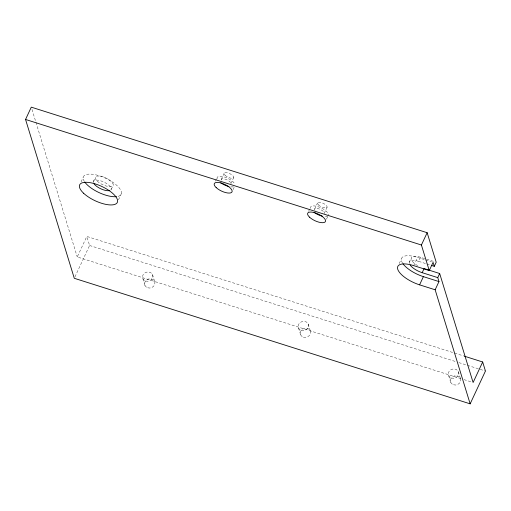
<?xml version="1.0" encoding="UTF-8"?>
<svg xmlns="http://www.w3.org/2000/svg" width="511" height="511" viewBox="0 0 511 511"><rect width="100%" height="100%" fill="white"/><g stroke="black" fill="none" stroke-linecap="round" stroke-linejoin="round"><path stroke-width="0.38" stroke-dasharray="2.56 1.92" d="M81.064 181.922L83.293 177.132M93.366 181.52L95.276 177.419M460.954 378.645L77.25 256.944L86.813 236.433L453.8 352.833M111.27 189.306L113.18 185.206M74.957 276.86L89.591 245.478L86.813 236.433M118.469 199.846L121.343 193.695M215.489 181.118L217.079 177.7M221.225 179.502L224.093 173.35M230.844 183.692L233.712 177.541M233.073 189.594L234.345 186.86M308.574 211.426L309.851 208.692M314.629 209.127L317.497 202.976M327.117 207.166L324.249 213.317A5.257 1.993 25 0 0 318.692 208.795A5.257 1.993 25 0 0 315.012 210.385M326.478 219.219L327.755 216.485M399.206 263.542L401.435 258.758M409.266 262.162L411.183 258.061M413.686 265.624L417.506 257.423L424.922 259.773M409.337 263.504A12.226 4.637 25 0 1 418.72 261.383L420.636 257.282L434.72 261.747M425.663 260.01L431.591 261.894M418.72 261.383L426.136 263.733M426.877 263.97L430.581 265.145M454.56 353.075L463.681 355.969M89.591 245.478L455.818 361.635M458.859 362.599L485.45 371.037M463.994 379.609L472.356 382.26M458.316 371.561L460.398 378.344M448.645 375.649L450.728 382.432M308.197 323.948L310.279 330.726M298.526 328.036L300.609 334.82M152.521 274.567L154.603 281.35M142.85 278.661L144.932 285.445M31.989 109.437L77.25 256.944M417.634 265.675A12.226 4.637 25 0 1 411.227 257.914A12.226 4.637 25 0 1 420.636 257.282M402.496 263.031A20.785 7.889 25 0 1 417.506 257.423M84.353 181.411A20.785 7.889 25 0 1 104.979 177.956A20.785 7.889 25 0 1 117.773 196.448M93.424 182.593A9.779 3.711 25 0 1 103.279 181.775A9.779 3.711 25 0 1 110.715 190.118M221.25 180.083A5.257 1.993 25 0 1 225.287 179.169A5.257 1.993 25 0 1 230.812 183.117M233.303 186.79A9.779 3.711 25 0 1 230.378 186.809M217.137 178.773A9.779 3.711 25 0 1 224.648 177.074A9.779 3.711 25 0 1 234.926 184.42M327.838 215.929A9.779 3.711 25 0 1 323.782 216.434M310.541 208.399A9.779 3.711 25 0 1 319.222 207.108A9.779 3.711 25 0 1 328.388 215.118M97.218 181.13A9.779 3.711 25 0 0 112.631 186.017A9.779 3.711 25 0 0 102.845 176.793A9.779 3.711 25 0 0 97.218 181.13M147.711 287.808A5.257 4.605 -17.1 0 0 154.935 282.506A5.257 4.605 -17.1 0 0 146.657 279.881A5.257 4.605 -17.1 0 0 147.711 287.808M145.635 281.024A5.257 4.605 -17.1 0 0 152.859 275.723A5.257 4.605 -17.1 0 0 144.575 273.098A5.257 4.605 -17.1 0 0 145.635 281.024M303.387 337.183A5.257 4.605 -17.1 0 0 310.611 331.882A5.257 4.605 -17.1 0 0 302.333 329.256A5.257 4.605 -17.1 0 0 303.387 337.183M301.305 330.4A5.257 4.605 -17.1 0 0 308.535 325.098A5.257 4.605 -17.1 0 0 300.251 322.473A5.257 4.605 -17.1 0 0 301.305 330.4M453.506 384.796A5.257 4.605 -17.1 0 0 460.73 379.494A5.257 4.605 -17.1 0 0 452.446 376.869A5.257 4.605 -17.1 0 0 453.506 384.796M451.424 378.012A5.257 4.605 -17.1 0 0 458.648 372.711A5.257 4.605 -17.1 0 0 450.363 370.085A5.257 4.605 -17.1 0 0 451.424 378.012M225.134 175.35A5.257 1.993 25 0 0 233.418 177.975A5.257 1.993 25 0 0 228.155 173.012A5.257 1.993 25 0 0 225.134 175.35M318.538 204.975A5.257 1.993 25 0 0 326.823 207.6A5.257 1.993 25 0 0 321.56 202.643A5.257 1.993 25 0 0 318.538 204.975"/><path stroke-width="0.77" d="M464.442 356.205L482.678 361.992L485.45 371.037L470.152 403.843L74.287 278.291L25.55 119.459L31.286 107.157L427.151 232.709L436.202 262.22L434.293 266.32L431.322 265.375M470.152 403.843L435.148 289.782L419.582 284.844A20.785 7.889 25 0 1 397.73 269.24A20.785 7.889 25 0 1 413.686 265.624L429.253 270.562L421.409 245.018L427.151 232.709M410.167 265.088A12.226 4.637 25 0 0 422.195 272.682L424.104 268.582L439.671 273.519L473.109 382.496L482.678 361.992M419.582 284.844L423.408 276.643L438.975 281.58L435.148 289.782M429.253 270.562L433.079 262.36L434.293 266.32M438.975 281.58L437.761 277.62L439.671 273.519M25.55 119.459L421.409 245.018M422.195 272.682L437.761 277.62M423.408 276.643A20.785 7.889 25 0 1 402.962 263.727M116.508 196.652A20.785 7.889 25 0 1 84.82 182.108M109.59 190.603A9.779 3.711 25 0 1 94.088 183.858M228.947 186.541A9.779 3.711 25 0 1 220.726 182.797M322.352 216.166A9.779 3.711 25 0 1 314.131 212.423M83.6 193.228A20.785 7.889 25 0 0 116.336 203.614A20.785 7.889 25 0 0 95.544 184.005A20.785 7.889 25 0 0 83.6 193.228M216.153 187.569A9.779 3.711 25 0 0 231.56 192.455A9.779 3.711 25 0 0 221.774 183.225A9.779 3.711 25 0 0 216.153 187.569M309.557 217.194A9.779 3.711 25 0 0 324.97 222.081A9.779 3.711 25 0 0 315.185 212.851A9.779 3.711 25 0 0 309.557 217.194"/></g></svg>
